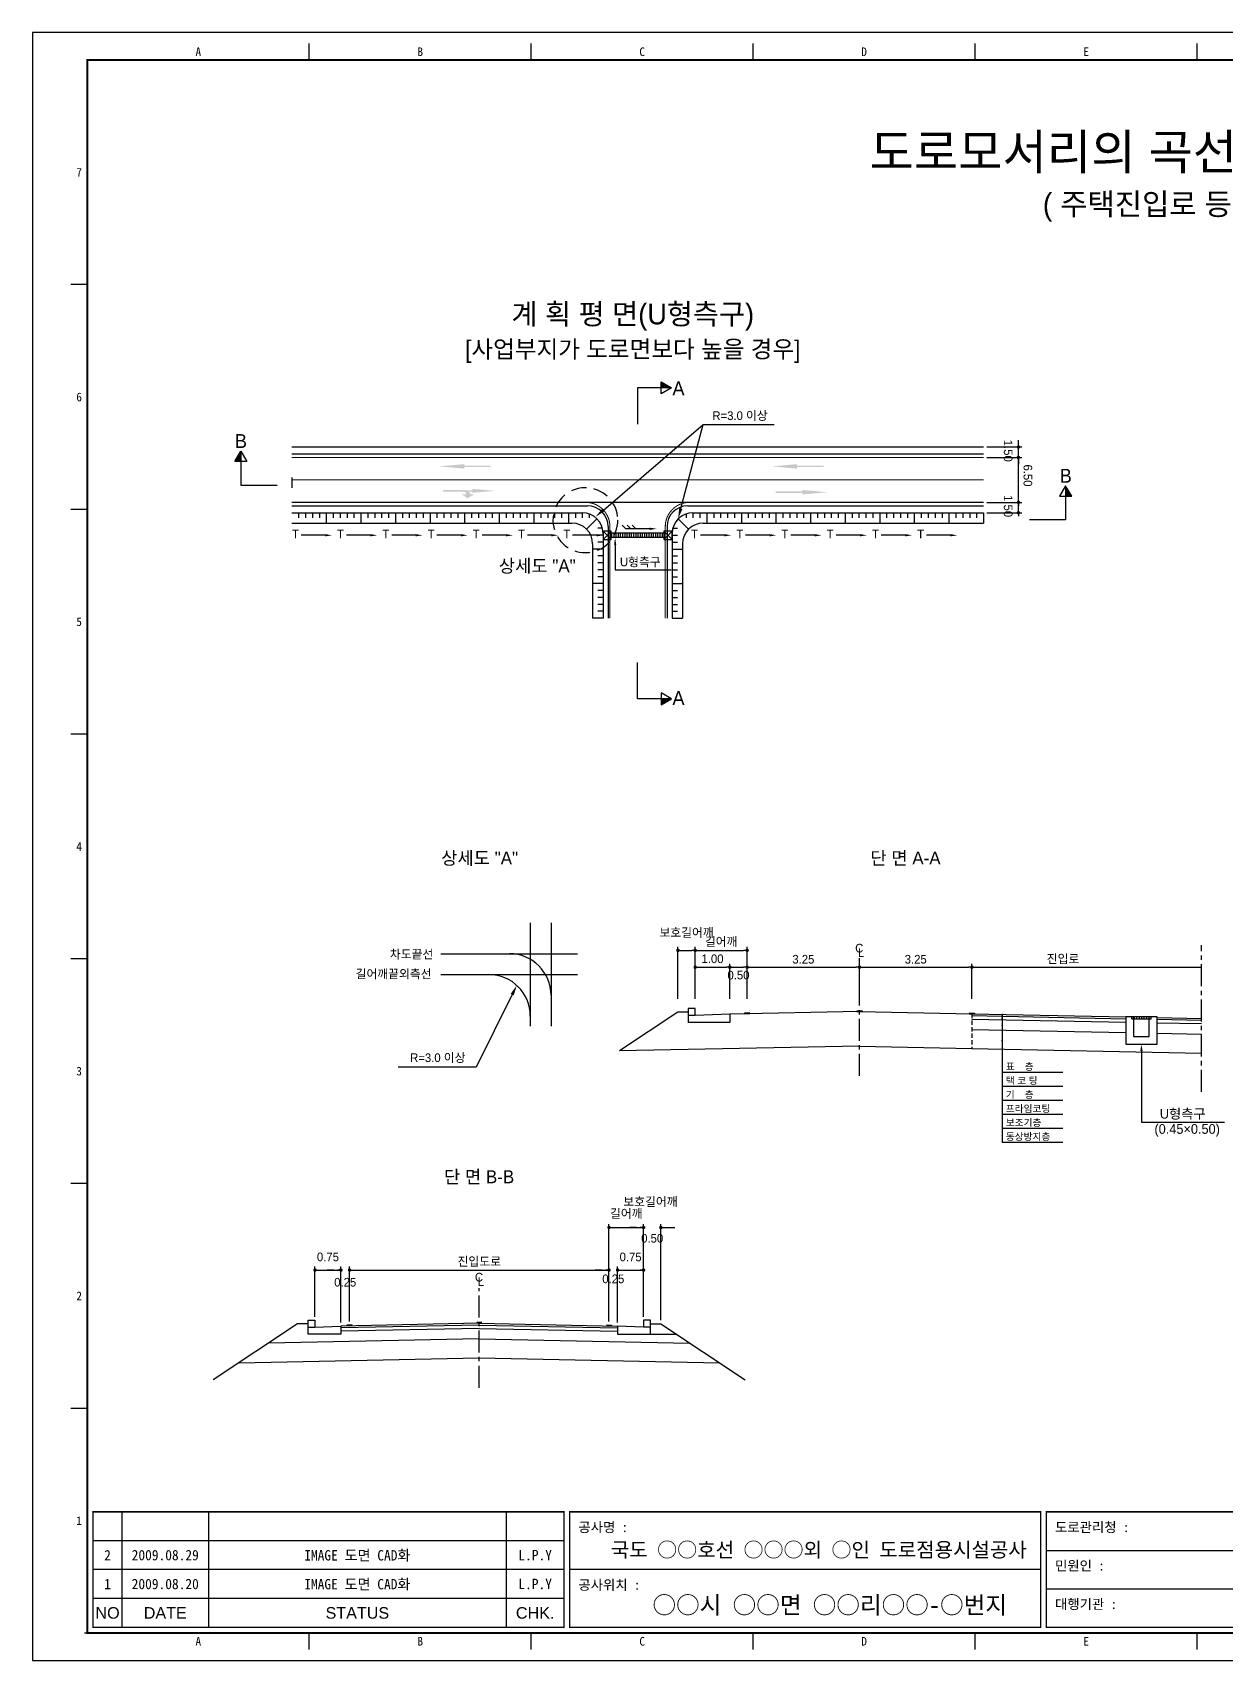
# Model space of a CAD drawing. Header units: millimetres. Extents: x 381 to 713, y 0 to 235.
# Drawn here: x 380.7 to 553.1, y -0.2 to 235.1 of the extents above; entities that cross this region are included whole.
import ezdxf
from ezdxf.enums import TextEntityAlignment as Align

# ---------------------------------------------------------------- set-up
doc = ezdxf.new("R2010")
doc.units = ezdxf.units.MM
doc.linetypes.add('CENTER', pattern=[50.8, 31.75, -6.35, 6.35, -6.35])
doc.linetypes.add('HIDDEN', pattern=[9.525, 6.35, -3.175])
for name, color, linetype in [('CC-GSTR-0004', 4, 'Continuous'), ('CM-LANE-0030', 30, 'Continuous'), ('CZ-DIMT-0002', 7, 'Continuous'), ('CZ-EXST-0002', 1, 'Continuous'), ('CZ-LIN1-0007', 7, 'Continuous'), ('CZ-LIN2-0003', 3, 'Continuous'), ('CZ-LIN3-0005', 5, 'Continuous'), ('CZ-LINE-0001', 7, 'Continuous'), ('CZ-TEXT-BOX0', 7, 'Continuous'), ('TITLE', 7, 'Continuous')]:
    doc.layers.add(name, color=color, linetype=linetype)
doc.styles.add('견고딕', font='arial.ttf')
doc.styles.add('돋움', font='')
doc.styles.add('돋음체', font='')
doc.styles.get('돋움').set_extended_font_data('Dotum')
doc.styles.get('돋음체').set_extended_font_data('DotumChe')

# ---------------------------------------------------------------- blocks, each defined once
blk = doc.blocks.new('_Dot')
at = {"color": 0, "linetype": 'ByBlock', "lineweight": -2}
blk.add_line((-0.5, 0), (-1, 0), dxfattribs=at)
at = {"color": 0, "linetype": 'ByBlock', "const_width": 0.5}
blk.add_lwpolyline([(-0.25, 0, 1), (0.25, 0, 1)], format="xyb", close=True, dxfattribs=at)

msp = doc.modelspace()

# ---------------------------------------------------------------- hatches: boundary and pattern name
at = {"layer": 'CM-LANE-0030'}
for points in [[(500.61, 93.6), (500.61, 93.73), (499.86, 93.73), (499.86, 93.6)], [(444.9, 48.55), (444.9, 48.68), (445.65, 48.68), (445.65, 48.55)]]:
    msp.add_hatch(color=256, dxfattribs=at).paths.add_polyline_path(points)
at = {"layer": 'CZ-LIN1-0007'}
for points in [[(443.09, 172.72), (443.09, 172.5), (446.92, 172.5), (446.92, 172.29), (443.09, 172.29), (443.09, 172.07), (439.44, 172.4)], [(491.22, 172.72), (491.22, 172.5), (495.05, 172.5), (495.05, 172.29), (491.22, 172.29), (491.22, 172.07), (487.57, 172.4)], [(443.13, 168.97, -0.267976), (444.04, 168.37), (444.59, 168.37), (443.56, 167.79), (442.73, 168.36), (443.34, 168.37, 0.504994), (443.07, 168.73), (440.02, 168.75), (440.02, 168.99)], [(444.26, 169.15), (444.26, 168.95), (440.83, 168.96), (440.83, 168.76), (444.26, 168.76), (444.26, 168.57), (447.53, 168.86)], [(491.96, 168.99), (491.96, 168.77), (488.13, 168.77), (488.13, 168.56), (491.96, 168.56), (491.96, 168.34), (495.61, 168.66)], [(483.61, 93.27), (483.61, 93.39), (484.36, 93.41), (484.36, 93.28)], [(516.86, 93.27), (516.86, 93.39), (516.11, 93.41), (516.11, 93.28)], [(426.15, 48.17), (426.15, 48.29), (426.9, 48.31), (426.9, 48.18)], [(464.4, 48.17), (464.4, 48.29), (463.65, 48.31), (463.65, 48.18)]]:
    msp.add_hatch(color=256, dxfattribs=at).paths.add_polyline_path(points)
at = {"layer": 'CZ-LIN3-0005'}
h = msp.add_hatch(dxfattribs=at)
h.set_pattern_fill('ANSI31', color=256, scale=0.1, angle=45, style=0)
h.set_pattern_definition([(90, (378.39327, 2.8485), (-0.3175, 6e-17), [])])
h.paths.add_polyline_path([(471.96, 162.15), (471.96, 162.75), (464.36, 162.75), (464.36, 162.15)])
h = msp.add_hatch(dxfattribs=at)
h.set_pattern_fill('ANSI31', color=256, scale=0.1125, angle=45, style=0)
h.set_pattern_definition([(90, (514.96786, 19.1704), (-0.3571875, 6e-17), [])])
h.paths.add_polyline_path([(539.58, 92.83), (539.58, 92.55), (542.4, 92.55), (542.4, 92.83)])
at = {"layer": 'CZ-LINE-0001'}
for points in [[(471.55, 184.62), (471.55, 183.74), (473.07, 183.74)], [(409.93, 173.09), (410.81, 173.09), (410.81, 174.62)], [(530.03, 169.6), (530.03, 168.07), (530.91, 168.07)], [(473.07, 138.82), (471.55, 138.82), (471.55, 137.94)]]:
    msp.add_hatch(color=256, dxfattribs=at).paths.add_polyline_path(points)

# ---------------------------------------------------------------- linework, layer by layer
at = {"color": 0, "linetype": 'ByBlock', "lineweight": -2}
for p, q in [((523.21, 175.45), (523.21, 175.7)), ((523.21, 173.45), (523.21, 173.2)), ((523.21, 166.95), (523.21, 166.7)), ((523.21, 165.45), (523.21, 165.2)), ((516.74, 100.02), (516.99, 100.02)), ((464.27, 62.4), (464.52, 62.4)), ((468.77, 62.4), (468.52, 62.4)), ((468.77, 62.4), (468.52, 62.4)), ((471.77, 62.4), (472.02, 62.4)), ((421.77, 56.25), (422.02, 56.25)), ((425.02, 56.25), (424.77, 56.25)), ((425.02, 56.25), (424.77, 56.25)), ((426.77, 56.25), (427.02, 56.25)), ((426.77, 56.25), (427.02, 56.25)), ((463.77, 56.25), (463.52, 56.25)), ((463.77, 56.25), (463.52, 56.25)), ((465.52, 56.25), (465.77, 56.25)), ((465.52, 56.25), (465.77, 56.25)), ((468.77, 56.25), (468.52, 56.25))]:
    msp.add_line(p, q, dxfattribs=at)
at = {"color": 0, "linetype": 'ByBlock', "const_width": 0.25}
for points in [[(523.21, 175.32, 1), (523.21, 175.07, 1)], [(523.21, 173.57, 1), (523.21, 173.82, 1)], [(523.21, 167.07, 1), (523.21, 167.32, 1)], [(523.21, 165.57, 1), (523.21, 165.82, 1)], [(516.61, 100.02, 1), (516.36, 100.02, 1)], [(464.15, 62.4, 1), (463.9, 62.4, 1)], [(468.9, 62.4, 1), (469.15, 62.4, 1)], [(468.9, 62.4, 1), (469.15, 62.4, 1)], [(471.65, 62.4, 1), (471.4, 62.4, 1)], [(421.65, 56.25, 1), (421.4, 56.25, 1)], [(425.15, 56.25, 1), (425.4, 56.25, 1)], [(425.15, 56.25, 1), (425.4, 56.25, 1)], [(426.65, 56.25, 1), (426.4, 56.25, 1)], [(426.65, 56.25, 1), (426.4, 56.25, 1)], [(463.9, 56.25, 1), (464.15, 56.25, 1)], [(463.9, 56.25, 1), (464.15, 56.25, 1)], [(465.4, 56.25, 1), (465.15, 56.25, 1)], [(465.4, 56.25, 1), (465.15, 56.25, 1)], [(468.9, 56.25, 1), (469.15, 56.25, 1)]]:
    msp.add_lwpolyline(points, format="xyb", close=True, dxfattribs=at)
at = {"layer": 'CC-GSTR-0004'}
for p, q in [((418.16, 166.7), (460.91, 166.7)), ((418.16, 165.7), (460.16, 165.7)), ((460.66, 166.7), (460.66, 166.7)), ((475.41, 166.7), (518.16, 166.7)), ((475.66, 166.7), (475.66, 166.7)), ((476.16, 165.7), (518.16, 165.7)), ((463.16, 162.7), (463.16, 150.45)), ((463.91, 163.7), (463.91, 150.45)), ((472.41, 163.7), (472.41, 150.45)), ((473.16, 162.7), (473.16, 150.45))]:
    msp.add_line(p, q, dxfattribs=at)
for points in [[(418.16, 175.2), (518.16, 175.2)], [(418.16, 174.2), (518.16, 174.2)], [(420.52, 48), (421.52, 48), (425.27, 48.15), (425.27, 47), (420.52, 47), (420.52, 49), (421.52, 49), (421.52, 48)], [(470.02, 48), (469.02, 48), (465.27, 48.15), (465.27, 47), (470.02, 47), (470.02, 49), (469.02, 49), (469.02, 48)]]:
    msp.add_lwpolyline(points, dxfattribs=at)
for centre, start, end in [((460.16, 162.7), 360, 90), ((460.91, 163.7), 360, 90), ((475.41, 163.7), 90, 180), ((476.16, 162.7), 90, 180)]:
    msp.add_arc(centre, 3, start, end, dxfattribs=at)
at = {"layer": 'CM-LANE-0030'}
for p, q in [((499.86, 93.73), (500.61, 93.73)), ((499.86, 93.6), (500.61, 93.6)), ((500.61, 93.73), (500.61, 93.6)), ((444.9, 48.68), (444.9, 48.55)), ((445.65, 48.68), (444.9, 48.68)), ((445.65, 48.55), (444.9, 48.55))]:
    msp.add_line(p, q, dxfattribs=at)
at = {"layer": 'CM-LANE-0030', "const_width": 0.15}
msp.add_lwpolyline([(418.16, 170.45), (518.16, 170.45)], dxfattribs=at)
at = {"layer": 'CZ-EXST-0002'}
for p, q in [((418.16, 170.79), (418.16, 169.29)), ((419.16, 165.7), (419.16, 164.95)), ((420.16, 165.7), (420.16, 164.95)), ((421.16, 165.7), (421.16, 164.95)), ((422.16, 165.7), (422.16, 164.95)), ((423.16, 165.7), (423.16, 164.2)), ((424.16, 165.7), (424.16, 164.95)), ((425.16, 165.7), (425.16, 164.95)), ((426.16, 165.7), (426.16, 164.95)), ((427.16, 165.7), (427.16, 164.95)), ((428.16, 165.7), (428.16, 164.2)), ((429.16, 165.7), (429.16, 164.95)), ((430.16, 165.7), (430.16, 164.95)), ((431.16, 165.7), (431.16, 164.95)), ((432.16, 165.7), (432.16, 164.95)), ((433.16, 165.7), (433.16, 164.2)), ((434.16, 165.7), (434.16, 164.95)), ((435.16, 165.7), (435.16, 164.95)), ((436.16, 165.7), (436.16, 164.95)), ((437.16, 165.7), (437.16, 164.95)), ((438.16, 165.7), (438.16, 164.2)), ((439.16, 165.7), (439.16, 164.95)), ((440.16, 165.7), (440.16, 164.95)), ((441.16, 165.7), (441.16, 164.95)), ((442.16, 165.7), (442.16, 164.95)), ((443.16, 165.7), (443.16, 164.2)), ((444.16, 165.7), (444.16, 164.95)), ((445.16, 165.7), (445.16, 164.95)), ((446.16, 165.7), (446.16, 164.95)), ((447.16, 165.7), (447.16, 164.95)), ((448.16, 165.7), (448.16, 164.2)), ((449.16, 165.7), (449.16, 164.95)), ((450.16, 165.7), (450.16, 164.95)), ((451.16, 165.7), (451.16, 164.95)), ((452.16, 165.7), (452.16, 164.95)), ((453.16, 165.7), (453.16, 164.2)), ((454.16, 165.7), (454.16, 164.95)), ((455.16, 165.7), (455.16, 164.95)), ((456.16, 165.7), (456.16, 164.95)), ((457.16, 165.7), (457.16, 164.95)), ((458.16, 165.7), (458.16, 164.2)), ((459.16, 165.7), (459.16, 164.95)), ((460.16, 165.7), (460.16, 164.95)), ((462.28, 164.82), (460.78, 163.32)), ((461.16, 165.52), (461.16, 164.95)), ((474.03, 164.82), (475.53, 163.32)), ((475.16, 165.52), (475.16, 164.95)), ((476.16, 165.7), (476.16, 164.95)), ((477.16, 165.7), (477.16, 164.95)), ((478.16, 165.7), (478.16, 164.2)), ((479.16, 165.7), (479.16, 164.95)), ((480.16, 165.7), (480.16, 164.95)), ((481.16, 165.7), (481.16, 164.95)), ((482.16, 165.7), (482.16, 164.95)), ((483.16, 165.7), (483.16, 164.2)), ((484.16, 165.7), (484.16, 164.95)), ((485.16, 165.7), (485.16, 164.95)), ((486.16, 165.7), (486.16, 164.95)), ((487.16, 165.7), (487.16, 164.95)), ((488.16, 165.7), (488.16, 164.2)), ((489.16, 165.7), (489.16, 164.95)), ((490.16, 165.7), (490.16, 164.95)), ((491.16, 165.7), (491.16, 164.95)), ((492.16, 165.7), (492.16, 164.95)), ((493.16, 165.7), (493.16, 164.2)), ((494.16, 165.7), (494.16, 164.95)), ((495.16, 165.7), (495.16, 164.95)), ((496.16, 165.7), (496.16, 164.95)), ((497.16, 165.7), (497.16, 164.95)), ((498.16, 165.7), (498.16, 164.2)), ((499.16, 165.7), (499.16, 164.95)), ((500.16, 165.7), (500.16, 164.95)), ((501.16, 165.7), (501.16, 164.95)), ((502.16, 165.7), (502.16, 164.95)), ((503.16, 165.7), (503.16, 164.2)), ((504.16, 165.7), (504.16, 164.95)), ((505.16, 165.7), (505.16, 164.95)), ((506.16, 165.7), (506.16, 164.95)), ((507.16, 165.7), (507.16, 164.95)), ((508.16, 165.7), (508.16, 164.2)), ((509.16, 165.7), (509.16, 164.95)), ((510.16, 165.7), (510.16, 164.95)), ((511.16, 165.7), (511.16, 164.95)), ((512.16, 165.7), (512.16, 164.95)), ((513.16, 165.7), (513.16, 164.2)), ((514.16, 165.7), (514.16, 164.95)), ((515.16, 165.7), (515.16, 164.95)), ((516.16, 165.7), (516.16, 164.95)), ((517.16, 165.7), (517.16, 164.95)), ((518.16, 165.7), (518.16, 164.2)), ((418.16, 164.2), (458.66, 164.2)), ((463.06, 163.45), (462.41, 163.45)), ((473.16, 162.45), (473.91, 162.45)), ((473.25, 163.45), (473.91, 163.45)), ((477.66, 164.2), (518.16, 164.2)), ((461.66, 161.2), (461.66, 150.45)), ((463.16, 160.45), (461.66, 160.45)), ((463.16, 161.45), (462.41, 161.45)), ((473.16, 161.45), (473.91, 161.45)), ((473.16, 160.45), (474.66, 160.45)), ((474.66, 161.2), (474.66, 150.45)), ((463.16, 159.45), (462.41, 159.45)), ((463.16, 158.45), (462.41, 158.45)), ((473.16, 159.45), (473.91, 159.45)), ((473.16, 158.45), (473.91, 158.45)), ((463.16, 155.45), (461.66, 155.45)), ((463.16, 157.45), (462.41, 157.45)), ((463.16, 156.45), (462.41, 156.45)), ((473.16, 157.45), (473.91, 157.45)), ((473.16, 156.45), (473.91, 156.45)), ((473.16, 155.45), (474.66, 155.45)), ((463.16, 154.45), (462.41, 154.45)), ((463.16, 153.45), (462.41, 153.45)), ((473.16, 154.45), (473.91, 154.45)), ((473.16, 153.45), (473.91, 153.45)), ((463.16, 152.45), (462.41, 152.45)), ((463.16, 151.45), (462.41, 151.45)), ((473.16, 152.45), (473.91, 152.45)), ((473.16, 151.45), (473.91, 151.45)), ((463.16, 150.45), (461.66, 150.45)), ((473.16, 150.45), (474.66, 150.45)), ((452.65, 106.43), (452.65, 91.49)), ((455.65, 106.43), (455.65, 91.49)), ((439.71, 101.96), (459.46, 101.96)), ((439.71, 98.96), (459.46, 98.96)), ((473.99, 93.53), (465.56, 87.91)), ((475.49, 93.53), (473.99, 93.53)), ((476.49, 94.03), (475.49, 94.03)), ((475.49, 94.03), (475.49, 92.03)), ((476.49, 93.03), (475.49, 93.03)), ((481.49, 92.03), (475.49, 92.03)), ((476.49, 93.03), (476.49, 94.03)), ((481.49, 93.23), (476.49, 93.03)), ((500.24, 93.6), (481.49, 93.23)), ((481.49, 93.23), (481.49, 92.03)), ((500.24, 93.6), (516.49, 93.28)), ((500.24, 88.6), (465.56, 87.91)), ((500.24, 88.6), (516.49, 88.28))]:
    msp.add_line(p, q, dxfattribs=at)
at = {"layer": 'CZ-EXST-0002', "color": 5}
msp.add_line((463.16, 162.45), (462.41, 162.45), dxfattribs=at)
at = {"layer": 'CZ-EXST-0002'}
for centre, start, end in [((458.66, 161.2), 360, 90), ((477.66, 161.2), 90, 180)]:
    msp.add_arc(centre, 3, start, end, dxfattribs=at)
at = {"layer": 'CZ-LIN1-0007'}
for p, q in [((484.36, 93.41), (483.61, 93.39)), ((483.61, 93.39), (483.61, 93.27)), ((484.36, 93.28), (483.61, 93.27)), ((516.11, 93.41), (516.86, 93.39)), ((516.11, 93.28), (516.86, 93.27)), ((516.86, 93.39), (516.86, 93.27)), ((426.9, 48.31), (426.15, 48.29)), ((426.15, 48.29), (426.15, 48.17)), ((426.9, 48.18), (426.15, 48.17)), ((463.65, 48.31), (464.4, 48.29)), ((463.65, 48.18), (464.4, 48.17)), ((464.4, 48.29), (464.4, 48.17))]:
    msp.add_line(p, q, dxfattribs=at)
at = {"layer": 'CZ-LIN1-0007', "const_width": 0.15}
msp.add_lwpolyline([(418.16, 173.7), (518.16, 173.7)], dxfattribs=at)
for points in [[(418.16, 167.2), (460.66, 167.2, -0.414214), (464.16, 163.7), (464.16, 150.45)], [(472.16, 150.45), (472.16, 163.7, -0.414214), (475.66, 167.2), (518.16, 167.2)]]:
    msp.add_lwpolyline(points, format="xyb", dxfattribs=at)
at = {"layer": 'CZ-LIN1-0007', "linetype": 'HIDDEN', "ltscale": 0.5, "const_width": 0.15}
msp.add_lwpolyline([(460.66, 167.2), (475.66, 167.2)], dxfattribs=at)
at = {"layer": 'CZ-LIN2-0003'}
for p, q in [((516.49, 93.28), (538.74, 92.83)), ((516.49, 93.03), (538.74, 92.58)), ((516.49, 92.53), (538.74, 92.08)), ((543.24, 92.74), (549.68, 92.61)), ((543.24, 92.49), (549.68, 92.36)), ((543.24, 91.99), (549.68, 91.86)), ((516.49, 91.03), (538.74, 90.58)), ((543.24, 90.49), (549.68, 90.36)), ((516.49, 88.28), (549.68, 87.61)), ((419.02, 48.5), (406.82, 40.37)), ((420.52, 48.5), (419.02, 48.5)), ((445.27, 48.55), (425.27, 48.15)), ((445.27, 48.3), (425.27, 47.9)), ((445.27, 47.8), (425.27, 47.4)), ((445.27, 47.8), (465.27, 47.4)), ((470.02, 48.5), (471.52, 48.5)), ((471.52, 48.5), (483.72, 40.37)), ((445.27, 46.3), (414.81, 45.69)), ((445.27, 46.3), (475.73, 45.69)), ((470.02, 47), (473.77, 47))]:
    msp.add_line(p, q, dxfattribs=at)
for points in [[(445.27, 48.55), (465.27, 48.15)], [(445.27, 48.3), (465.27, 47.9)], [(410.55, 42.86), (445.27, 43.55), (479.99, 42.86)]]:
    msp.add_lwpolyline(points, dxfattribs=at)
for centre in [(449.65, 95.96), (446.65, 92.96)]:
    msp.add_arc(centre, 6, 0, 90, dxfattribs=at)
at = {"layer": 'CZ-LIN3-0005'}
for p, q in [((463.16, 163.05), (464.36, 161.85)), ((463.16, 161.85), (464.36, 163.05)), ((466.46, 163.38), (465.93, 163.91)), ((467.19, 163.38), (466.66, 163.91)), ((467.91, 163.38), (467.38, 163.91)), ((471.96, 161.85), (473.16, 163.05)), ((471.96, 163.05), (473.16, 161.85)), ((538.74, 92.83), (538.74, 88.89)), ((543.24, 92.83), (538.74, 92.83)), ((539.86, 92.83), (539.86, 90.02)), ((542.11, 90.02), (542.11, 92.83)), ((543.24, 88.89), (543.24, 92.83)), ((539.86, 90.02), (542.11, 90.02)), ((538.74, 88.89), (543.24, 88.89))]:
    msp.add_line(p, q, dxfattribs=at)
for points in [[(463.16, 161.85), (464.36, 161.85), (464.36, 163.05), (463.16, 163.05)], [(471.96, 161.85), (473.16, 161.85), (473.16, 163.05), (471.96, 163.05)], [(539.58, 92.83), (539.58, 92.55), (542.4, 92.55), (542.4, 92.83)]]:
    msp.add_lwpolyline(points, close=True, dxfattribs=at)
for points in [[(471.96, 162.75), (464.36, 162.75)], [(469.92, 163.38), (466.46, 163.38)], [(464.36, 162.15), (471.96, 162.15)]]:
    msp.add_lwpolyline(points, dxfattribs=at)
msp.add_solid([(469.92, 163.54), (470.92, 163.38), (469.92, 163.21)], dxfattribs=at)
at = {"layer": 'CZ-LINE-0001'}
for p, q in [((473.07, 183.74), (468.16, 183.74)), ((468.16, 183.74), (468.16, 178.5)), ((471.55, 182.86), (471.55, 184.62)), ((471.55, 184.62), (473.07, 183.74)), ((473.07, 183.74), (471.55, 182.86)), ((477.64, 178.47), (487.9, 178.47)), ((409.93, 173.09), (410.81, 174.62)), ((410.81, 174.62), (410.81, 169.7)), ((410.81, 174.62), (411.68, 173.09)), ((518.66, 175.2), (523.71, 175.2)), ((523.21, 165.7), (523.21, 176.2)), ((411.68, 173.09), (409.93, 173.09)), ((518.66, 173.7), (523.71, 173.7)), ((523.21, 173.2), (523.21, 172.7)), ((410.81, 169.7), (416.04, 169.7)), ((530.03, 169.6), (529.15, 168.07)), ((530.03, 169.6), (530.03, 164.68)), ((530.91, 168.07), (530.03, 169.6)), ((518.66, 167.2), (523.71, 167.2)), ((529.15, 168.07), (530.91, 168.07)), ((518.66, 165.7), (523.71, 165.7)), ((530.03, 164.68), (524.8, 164.68)), ((468.16, 138.82), (468.16, 144.05)), ((473.07, 138.82), (468.16, 138.82)), ((473.07, 138.82), (471.55, 139.69)), ((471.55, 139.69), (471.55, 137.94)), ((471.55, 137.94), (473.07, 138.82)), ((473.99, 95.46), (473.99, 102.95)), ((474.49, 102.45), (475.99, 102.45)), ((476.49, 100.52), (476.49, 102.95)), ((476.49, 100.52), (476.49, 102.95)), ((476.99, 102.45), (483.49, 102.45)), ((483.99, 100.52), (483.99, 102.95)), ((476.49, 95.46), (476.49, 100.52)), ((476.99, 100.02), (480.99, 100.02)), ((481.49, 95.46), (481.49, 100.52)), ((481.49, 95.46), (481.49, 100.52)), ((481.99, 100.02), (483.49, 100.02)), ((483.99, 95.46), (483.99, 100.52)), ((483.99, 95.46), (483.99, 100.52)), ((484.49, 100.02), (499.74, 100.02)), ((500.24, 95.46), (500.24, 100.52)), ((500.24, 95.46), (500.24, 100.52)), ((500.74, 100.02), (515.99, 100.02)), ((516.49, 95.46), (516.49, 100.52)), ((516.49, 95.46), (516.49, 100.52)), ((516.99, 100.02), (549.68, 100.02)), ((520.86, 93.19), (520.86, 74.72)), ((520.86, 84.85), (529.61, 84.85)), ((520.86, 82.82), (529.61, 82.82)), ((520.86, 80.8), (529.61, 80.8)), ((520.86, 78.77), (529.61, 78.77)), ((520.86, 76.75), (529.61, 76.75)), ((520.86, 74.72), (529.61, 74.72)), ((464.02, 56.75), (464.02, 62.9)), ((464.02, 62.4), (469.02, 62.4)), ((468.02, 62.4), (467.02, 62.4)), ((469.02, 56.75), (469.02, 62.9)), ((469.02, 56.75), (469.02, 62.9)), ((471.52, 49), (471.52, 62.9)), ((471.52, 62.4), (473.52, 62.4)), ((421.52, 49.5), (421.52, 56.75)), ((425.27, 48.65), (425.27, 56.75)), ((425.27, 48.65), (425.27, 56.75)), ((426.52, 48.8), (426.52, 56.75)), ((426.52, 48.8), (426.52, 56.75)), ((464.02, 48.8), (464.02, 56.75)), ((464.02, 48.8), (464.02, 56.75)), ((465.27, 48.65), (465.27, 56.75)), ((465.27, 48.65), (465.27, 56.75)), ((469.02, 49.5), (469.02, 56.75)), ((421.52, 56.25), (425.27, 56.25)), ((424.27, 56.25), (423.27, 56.25)), ((426.52, 56.25), (428.52, 56.25)), ((427.52, 56.25), (464.02, 56.25)), ((463.02, 56.25), (462.02, 56.25)), ((465.27, 56.25), (467.27, 56.25)), ((466.27, 56.25), (469.02, 56.25))]:
    msp.add_line(p, q, dxfattribs=at)
at = {"layer": 'CZ-LINE-0001', "linetype": 'HIDDEN', "ltscale": 0.35}
msp.add_line((465.26, 165.17), (465.26, 165.17), dxfattribs=at)
at = {"layer": 'CZ-LINE-0001', "linetype": 'CENTER', "ltscale": 0.1}
for p, q in [((500.24, 84.3), (500.24, 101.31)), ((549.68, 82.02), (549.68, 103.21)), ((445.27, 39.25), (445.27, 53.62))]:
    msp.add_line(p, q, dxfattribs=at)
at = {"layer": 'CZ-LINE-0001', "linetype": 'HIDDEN', "ltscale": 0.1}
msp.add_line((516.49, 93.28), (516.49, 88.28), dxfattribs=at)
at = {"layer": 'CZ-LINE-0001'}
for points in [[(463.21, 166.09), (477.64, 178.47)], [(474.4, 166.29), (477.64, 178.47)], [(464.91, 161.07), (464.91, 157.47), (473.03, 157.47)], [(450.03, 96.05), (444.8, 85.59), (433.57, 85.59)]]:
    msp.add_lwpolyline(points, dxfattribs=at)
at = {"layer": 'CZ-LINE-0001', "color": 5}
for points in [[(423, 162.44), (419.53, 162.44)], [(429.53, 162.44), (426.07, 162.44)], [(436.07, 162.44), (432.61, 162.44)], [(442.61, 162.44), (439.15, 162.44)], [(449.15, 162.44), (445.68, 162.44)], [(455.68, 162.44), (452.22, 162.44)], [(462.22, 162.44), (458.76, 162.44)], [(480.69, 162.44), (477.23, 162.44)], [(487.23, 162.44), (483.77, 162.44)], [(493.77, 162.44), (490.3, 162.44)], [(500.3, 162.44), (496.84, 162.44)], [(506.84, 162.44), (503.38, 162.44)], [(513.38, 162.44), (509.92, 162.44)]]:
    msp.add_lwpolyline(points, dxfattribs=at)
at = {"layer": 'CZ-LINE-0001', "extrusion": (0, 0, -1)}
msp.add_lwpolyline([(-540.99, 87.89), (-540.99, 77.61), (-552.98, 77.61)], dxfattribs=at)
at = {"layer": 'CZ-LINE-0001', "linetype": 'HIDDEN', "ltscale": 0.35}
msp.add_arc((460.61, 164.62), 4.69, 6.7667, 6.749, dxfattribs=at)
at = {"layer": 'CZ-LINE-0001', "linetype": 'ByBlock'}
for centre, start, end in [((520.86, 93.13), 0, 180), ((520.86, 93.13), 0, 180), ((520.86, 93.13), 180, 0), ((520.86, 93.13), 180, 0), ((520.86, 92.93), 0, 180), ((520.86, 92.93), 0, 180), ((520.86, 92.93), 180, 0), ((520.86, 92.93), 180, 0), ((520.86, 92.69), 0, 180), ((520.86, 92.69), 0, 180), ((520.86, 92.69), 180, 0), ((520.86, 92.69), 180, 0), ((520.86, 92.44), 0, 180), ((520.86, 92.44), 0, 180), ((520.86, 92.44), 180, 0), ((520.86, 92.44), 180, 0), ((520.86, 91.64), 0, 180), ((520.86, 91.64), 0, 180), ((520.86, 91.64), 180, 0), ((520.86, 91.64), 180, 0), ((520.86, 89.41), 0, 180), ((520.86, 89.41), 0, 180), ((520.86, 89.41), 180, 0), ((520.86, 89.41), 180, 0)]:
    msp.add_arc(centre, 0.0625, start, end, dxfattribs=at)
at = {"layer": 'CZ-LINE-0001'}
for points in [[(463.37, 165.9), (462.07, 165.11), (463.05, 166.28)], [(474.64, 166.23), (474.02, 164.84), (474.16, 166.36)], [(464.75, 161.07), (464.91, 162.07), (465.08, 161.07)], [(449.81, 96.17), (450.7, 97.4), (450.25, 95.94)]]:
    msp.add_solid(points, dxfattribs=at)
at = {"layer": 'CZ-LINE-0001', "color": 5}
for points in [[(423, 162.61), (424, 162.44), (423, 162.28)], [(429.53, 162.61), (430.53, 162.44), (429.53, 162.28)], [(436.07, 162.61), (437.07, 162.44), (436.07, 162.28)], [(442.61, 162.61), (443.61, 162.44), (442.61, 162.28)], [(449.15, 162.61), (450.15, 162.44), (449.15, 162.28)], [(455.68, 162.61), (456.68, 162.44), (455.68, 162.28)], [(462.22, 162.61), (463.22, 162.44), (462.22, 162.28)], [(480.69, 162.61), (481.69, 162.44), (480.69, 162.28)], [(487.23, 162.61), (488.23, 162.44), (487.23, 162.28)], [(493.77, 162.61), (494.77, 162.44), (493.77, 162.28)], [(500.3, 162.61), (501.3, 162.44), (500.3, 162.28)], [(506.84, 162.61), (507.84, 162.44), (506.84, 162.28)], [(513.38, 162.61), (514.38, 162.44), (513.38, 162.28)]]:
    msp.add_solid(points, dxfattribs=at)
at = {"layer": 'CZ-LINE-0001', "extrusion": (0, 0, -1)}
msp.add_solid([(-541.16, 87.89), (-540.99, 88.89), (-540.82, 87.89)], dxfattribs=at)
at = {"layer": 'TITLE', "color": 7, "linetype": 'Continuous'}
for p, q in [((420.7, 231.13), (420.7, 233.51)), ((452.78, 231.13), (452.78, 233.51)), ((484.87, 231.13), (484.87, 233.51)), ((516.95, 231.13), (516.95, 233.51)), ((549.03, 231.13), (549.03, 233.51)), ((388.62, 198.66), (386.24, 198.66)), ((388.62, 166.18), (386.24, 166.18)), ((388.62, 133.7), (386.24, 133.7)), ((388.62, 101.22), (386.24, 101.22)), ((388.62, 68.74), (386.24, 68.74)), ((388.62, 36.26), (386.24, 36.26)), ((420.7, 1.41), (420.7, 3.79)), ((452.78, 1.41), (452.78, 3.79)), ((484.87, 1.41), (484.87, 3.79)), ((516.95, 1.41), (516.95, 3.79)), ((549.03, 1.41), (549.03, 3.79))]:
    msp.add_line(p, q, dxfattribs=at)
at = {"layer": 'TITLE', "ltscale": 150}
for p, q in [((393.62, 21.3), (393.62, 4.62)), ((406.13, 21.3), (406.13, 4.62)), ((449.18, 21.3), (449.18, 4.62)), ((457.52, 17.13), (389.45, 17.13)), ((527.25, 15.74), (595.31, 15.74)), ((457.52, 12.96), (389.45, 12.96)), ((526.41, 12.96), (458.35, 12.96)), ((527.25, 10.18), (595.31, 10.18)), ((457.52, 8.79), (389.45, 8.79))]:
    msp.add_line(p, q, dxfattribs=at)
at = {"layer": 'TITLE'}
msp.add_line((709.53, 3.79), (388.22, 3.79), dxfattribs=at)
msp.add_lwpolyline([(380.7, -0.17), (713.4, -0.17), (713.4, 235.09), (380.7, 235.09)], close=True, dxfattribs=at)
at = {"layer": 'TITLE', "linetype": 'Continuous', "const_width": 0.317}
msp.add_lwpolyline([(388.62, 3.79), (388.62, 231.13), (709.44, 231.13), (709.44, 3.79)], close=True, dxfattribs=at)
at = {"layer": 'TITLE', "ltscale": 150, "const_width": 0.208}
for points in [[(389.45, 21.3), (457.52, 21.3), (457.52, 4.62), (389.45, 4.62)], [(458.35, 21.3), (526.41, 21.3), (526.41, 4.62), (458.35, 4.62)], [(595.31, 4.62), (527.25, 4.62), (527.25, 21.3), (595.31, 21.3)]]:
    msp.add_lwpolyline(points, close=True, dxfattribs=at)

# ---------------------------------------------------------------- block references
at = {"layer": 'CZ-LINE-0001', "xscale": 0.5, "yscale": 0.5, "zscale": 0.5, "rotation": 180}
for p in [(473.99, 102.45), (476.49, 102.45), (476.49, 100.02), (481.49, 100.02), (483.99, 100.02), (500.24, 100.02)]:
    msp.add_blockref('_Dot', p, dxfattribs=at)
at = {"layer": 'CZ-LINE-0001', "xscale": 0.5, "yscale": 0.5, "zscale": 0.5}
for p in [(476.49, 102.45), (483.99, 102.45), (481.49, 100.02), (483.99, 100.02), (500.24, 100.02), (516.49, 100.02)]:
    msp.add_blockref('_Dot', p, dxfattribs=at)

# ---------------------------------------------------------------- texts
at = {"layer": 'CZ-DIMT-0002', "style": '돋움'}
for s, height, p in [('A', 2, (474.07, 183.67)), ('R=3.0 이상', 1.25, (482.97, 179.73)), ('B', 2, (410.82, 176.06)), ('B', 2, (530.05, 171.04)), ('상세도 "A"', 1.875, (453.65, 158.01)), ('U형측구', 1.25, (468.55, 158.58)), ('A', 2, (474.07, 138.92)), ('차도끝선', 1.25, (435.49, 101.89)), ('C', 1.25, (500.2, 102.77)), ('L', 1.25, (500.46, 102.12)), ('길어깨끝외측선', 1.25, (432.89, 99.04)), ('R=3.0 이상', 1.25, (439.28, 86.94)), ('U형측구', 1.406, (546.96, 78.83)), ('(0.45×0.50)', 1.4062, (547.6, 76.64)), ('C', 1.25, (445.23, 55.22)), ('L', 1.25, (445.49, 54.56))]:
    msp.add_text(s, height=height, dxfattribs=at).set_placement(p, align=Align.MIDDLE_CENTER)
for s, p in [('1.50', (521.1, 176.25)), ('6.50', (523.95, 172.67)), ('1.50', (521.1, 168.25))]:
    msp.add_text(s, height=1.25, rotation=270, dxfattribs=at).set_placement(p)
at = {"layer": 'CZ-DIMT-0002', "color": 5, "style": '돋움'}
for p in [(418.19, 162.01), (424.73, 162.01), (431.27, 162.01), (437.81, 162.01), (444.34, 162.01), (450.88, 162.01), (457.42, 162.01), (475.89, 162.01), (482.43, 162.01), (488.96, 162.01), (495.5, 162.01), (502.04, 162.01), (508.58, 162.01)]:
    msp.add_text('T', height=1.25, dxfattribs=at).set_placement(p)
at = {"layer": 'CZ-DIMT-0002', "style": '돋움'}
for s, p in [('표    층', (521.38, 85.16)), ('택 코 팅', (521.38, 83.13)), ('프라임코팅', (521.38, 79.08)), ('기    층', (521.38, 81.11)), ('보조기층', (521.38, 77.06)), ('동상방지층', (521.38, 75.03))]:
    msp.add_text(s, height=1, dxfattribs=at).set_placement(p)
at = {"layer": 'CZ-DIMT-0002', "char_height": 1.25, "attachment_point": 5, "style": '돋움'}
for s, insert in [('진입로', (529.65, 101.16)), ('보호길어깨', (470.02, 66.05)), ('\\A1;길어깨', (466.52, 64.34)), ('\\A1;0.50', (470.27, 60.83)), ('\\A1;0.75', (423.4, 58.14)), ('\\A1;진입도로', (445.27, 57.43)), ('\\A1;0.75', (467.15, 58.14)), ('\\A1;0.25', (425.9, 54.48)), ('\\A1;0.25', (464.65, 54.97))]:
    msp.add_mtext(s, dxfattribs=dict(at, insert=insert))
at = {"layer": 'CZ-LINE-0001', "char_height": 1.25, "attachment_point": 5, "style": '돋움'}
for s, insert in [('\\A1;보호길어깨', (475.24, 104.95)), ('\\A1;길어깨', (480.24, 103.64)), ('\\A1;1.00', (478.99, 101.23)), ('\\A1;3.25', (492.12, 101.16)), ('\\A1;3.25', (508.36, 101.16)), ('\\A1;0.50', (482.74, 98.87))]:
    msp.add_mtext(s, dxfattribs=dict(at, insert=insert))
at = {"layer": 'CZ-TEXT-BOX0', "style": '돋움'}
for s, height, p in [('계 획 평 면(U형측구)', 3, (467.46, 194.42)), ('[사업부지가 도로면보다 높을 경우]', 2.5, (467.46, 189.35)), ('상세도 "A"', 1.875, (445.32, 115.8)), ('단 면 A-A', 1.875, (506.88, 115.8)), ('단 면 B-B', 1.875, (445.24, 69.73))]:
    msp.add_text(s, height=height, dxfattribs=at).set_placement(p, align=Align.MIDDLE_CENTER)
at = {"layer": 'TITLE', "color": 3, "linetype": 'Continuous', "style": '돋음체'}
for s, p in [('A', (404.66, 232.32)), ('B', (436.74, 232.32)), ('C', (468.82, 232.32)), ('D', (500.91, 232.32)), ('E', (532.99, 232.32)), ('7', (387.43, 214.9)), ('6', (387.43, 182.42)), ('5', (387.43, 149.94)), ('4', (387.43, 117.46)), ('3', (387.43, 84.99)), ('2', (387.43, 52.51)), ('1', (387.43, 20.03)), ('A', (404.66, 2.6)), ('B', (436.74, 2.6)), ('C', (468.82, 2.6)), ('D', (500.91, 2.6)), ('E', (532.99, 2.6))]:
    msp.add_text(s, height=1.25, dxfattribs=at).set_placement(p, align=Align.MIDDLE)
at = {"layer": 'TITLE', "style": '돋움'}
for s, height, p in [('도로모서리의 곡선화 계획평면도', 5.108, (548.41, 217.87)), ('( 주택진입로 등 : 2차로 )', 3.1434, (548.45, 210.3))]:
    msp.add_text(s, height=height, dxfattribs=at).set_placement(p, align=Align.MIDDLE_CENTER)
at = {"layer": 'TITLE', "style": '돋음체'}
for s, p in [('공사명 : ', (459.6, 18.38)), ('도로관리청 :', (528.5, 18.38)), ('민원인 :', (528.5, 12.82)), ('공사위치 :', (459.6, 10.04)), ('대행기관 :', (528.5, 7.26))]:
    msp.add_text(s, height=1.418, dxfattribs=at).set_placement(p)
at = {"layer": 'TITLE', "color": 7, "linetype": 'Continuous', "style": '돋음체'}
for s, height, p in [('국도 ○○호선 ○○○외 ○인 도로점용시설공사', 2.1218, (494.35, 15.85)), ('○○시 ○○면 ○○리○○-○번지', 2.5015, (495.94, 7.87))]:
    msp.add_text(s, height=height, dxfattribs=at).set_placement(p, align=Align.MIDDLE)
at = {"layer": 'TITLE', "color": 1, "linetype": 'Continuous', "style": '돋음체'}
msp.add_text('2', height=1.5, dxfattribs=at).set_placement((391.54, 15.04), align=Align.MIDDLE)
at = {"layer": 'TITLE', "linetype": 'Continuous'}
for s, height, style, p in [('2009.08.29', 1.501, '돋음체', (399.88, 15.04)), ('L.P.Y', 1.501, '돋음체', (453.35, 15.04)), ('1', 1.5, '돋음체', (391.54, 10.87)), ('2009.08.20', 1.501, '돋음체', (399.88, 10.87)), ('L.P.Y', 1.501, '돋음체', (453.35, 10.87)), ('NO', 1.668, '견고딕', (391.54, 6.7)), ('DATE', 1.668, '견고딕', (399.88, 6.7)), ('STATUS', 1.668, '견고딕', (427.65, 6.7)), ('CHK.', 1.668, '견고딕', (453.35, 6.7))]:
    msp.add_text(s, height=height, dxfattribs=dict(at, style=style)).set_placement(p, align=Align.MIDDLE)
at = {"layer": 'TITLE', "style": '돋음체'}
for p in [(427.65, 15.04), (427.65, 10.87)]:
    msp.add_text('IMAGE 도면 CAD화', height=1.5009, dxfattribs=at).set_placement(p, align=Align.MIDDLE)

doc.saveas('drawing.dxf')
